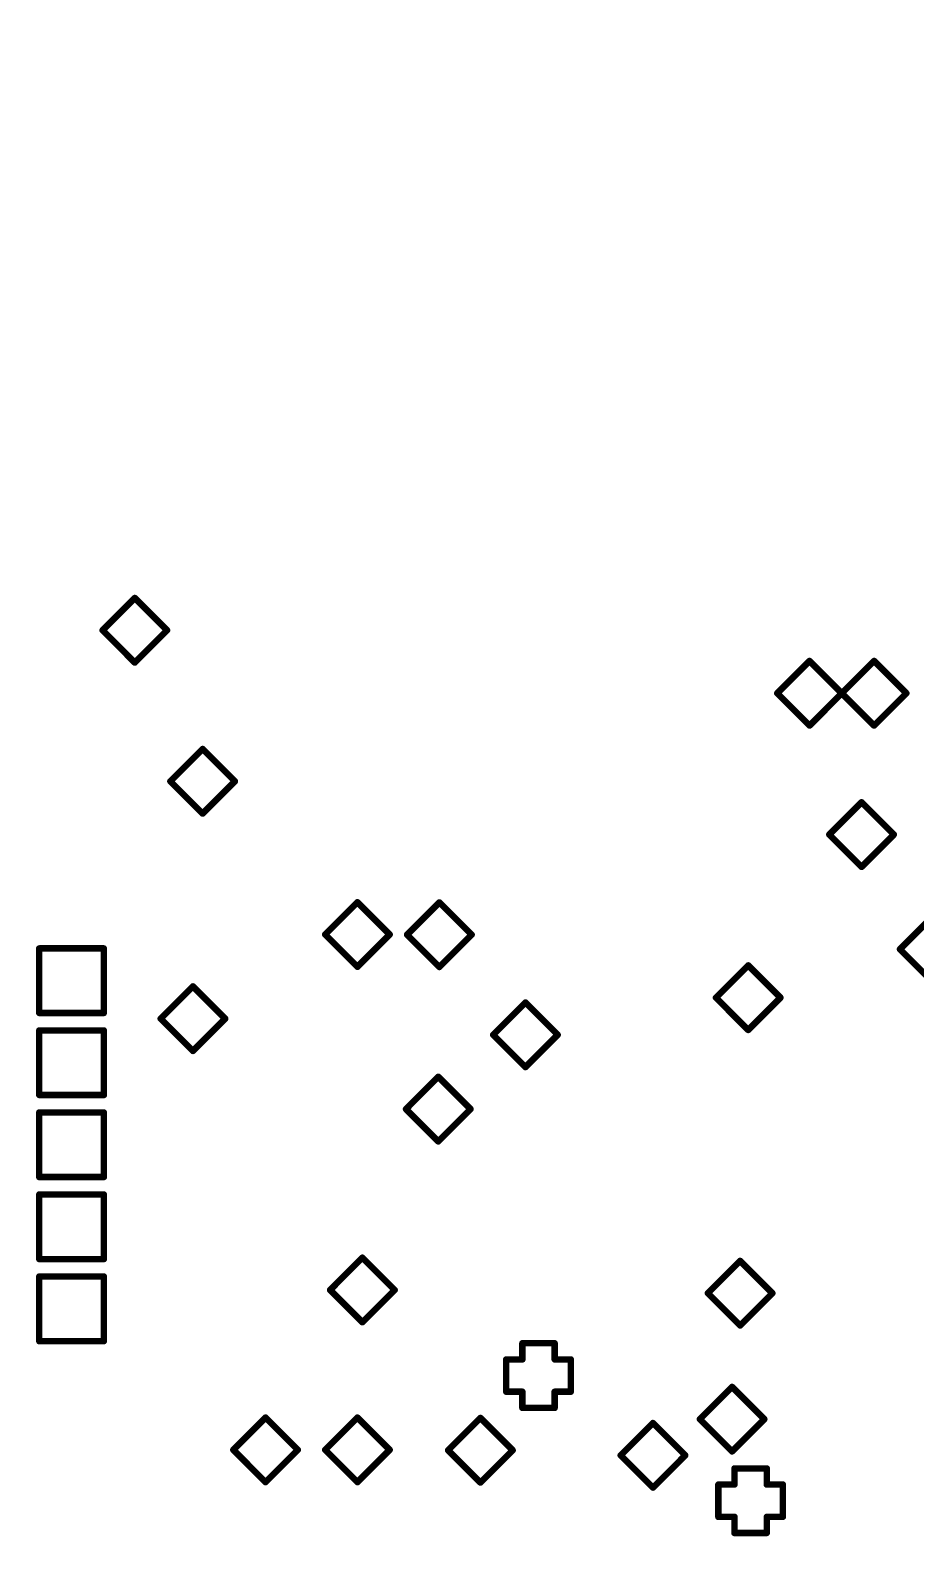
# Model space of a CAD drawing. Header units: millimetres. Extents: x -55 to 2039, y 0 to 512.
# Drawn here: x 116.03 to 143.41, y 198.51 to 245.82 of the extents above; entities that cross this region are included whole.
import ezdxf
from ezdxf import colors
from ezdxf.entities.mleader import LeaderData, LeaderLine
from ezdxf.enums import TextEntityAlignment as Align
from ezdxf.math import Vec2, Vec3

# ---------------------------------------------------------------- set-up
doc = ezdxf.new("R2010")
doc.units = ezdxf.units.MM
doc.linetypes.add('Сплошная', pattern=[0])
doc.layers.add('Drill Drawing', color=1, linetype='Continuous')
doc.layers.add('Виды', color=30, linetype='Continuous')
doc.layers.add('текст', color=2, linetype='Continuous', lineweight=30)
doc.styles.add('GOST TYPE B', font='', dxfattribs={"height": 3.5})
doc.styles.get('GOST TYPE B').set_extended_font_data('GOST type B')

# ---------------------------------------------------------------- blocks, each defined once
blk = doc.blocks.new('Шероховатость')
at = {"lineweight": 50, "transparency": 16777216}
for p, q in [((-32.506, -11.445), (-28.785, -5)), ((-28.785, -5), (-5, -5)), ((-10.278, -11.581), (-7.16, -6.181)), ((-34.366, -8.223), (-32.506, -11.445)), ((-11.836, -8.881), (-10.278, -11.581))]:
    blk.add_line(p, q, dxfattribs=at)
at = {"layer": 'текст', "linetype": 'Continuous', "lineweight": 25, "transparency": 16777216, "insert": (-29.093, -6.142), "char_height": 5, "attachment_point": 1, "style": 'GOST TYPE B'}
blk.add_mtext_dynamic_manual_height_columns('Ra6,3{\\fGOST Type AU|b1|i0|c204|p2;(   )}', width=25.94731, gutter_width=17.5, heights=[0], dxfattribs=at)
blk = doc.blocks.new('_DotSmall')
at = {"color": 0, "linetype": 'ByBlock', "lineweight": 60, "const_width": 0.5}
blk.add_lwpolyline([(-0.0625, 0, 1), (0.0625, 0, 1)], format="xyb", close=True, dxfattribs=at)
blk = doc.blocks.new('Вид с →')
at = {"linetype": 'Continuous', "lineweight": 25, "transparency": 16777216}
for q in [(28.03, 4.046), (30.858, 4.046)]:
    blk.add_line((29.444, 2.632), q, dxfattribs=at)
blk.add_circle((32.944, 2.632), 3.5, dxfattribs=at)
blk.add_circle((32.944, 2.632), 3.5, dxfattribs=at)
at = {"linetype": 'Continuous', "lineweight": 50, "transparency": 16777216, "style": 'GOST TYPE B'}
blk.add_attdef('ВИД(_:_)', text='', height=7, dxfattribs=at).set_placement((27.226, 3.5), align=Align.MIDDLE_RIGHT)

msp = doc.modelspace()

# ---------------------------------------------------------------- linework, layer by layer
at = {"layer": 'Drill Drawing'}
for points in [[(118.2556, 227.2465, 0.2, 0.2, 0), (119.2556, 228.2465, 0.2, 0.2, 0)], [(119.2556, 228.2465, 0.2, 0.2, 0), (120.2556, 227.2465, 0.2, 0.2, 0)], [(118.2556, 227.2465, 0.2, 0.2, 0), (119.2556, 226.2465, 0.2, 0.2, 0)], [(119.2556, 226.2465, 0.2, 0.2, 0), (120.2556, 227.2465, 0.2, 0.2, 0)], [(139.1556, 225.2965, 0.2, 0.2, 0), (140.1556, 226.2965, 0.2, 0.2, 0)], [(140.1556, 226.2965, 0.2, 0.2, 0), (141.1556, 225.2965, 0.2, 0.2, 0)], [(141.1556, 225.2965, 0.2, 0.2, 0), (142.1556, 226.2965, 0.2, 0.2, 0)], [(142.1556, 226.2965, 0.2, 0.2, 0), (143.1556, 225.2965, 0.2, 0.2, 0)], [(139.1556, 225.2965, 0.2, 0.2, 0), (140.1556, 224.2965, 0.2, 0.2, 0)], [(140.1556, 224.2965, 0.2, 0.2, 0), (141.1556, 225.2965, 0.2, 0.2, 0)], [(141.1556, 225.2965, 0.2, 0.2, 0), (142.1556, 224.2965, 0.2, 0.2, 0)], [(142.1556, 224.2965, 0.2, 0.2, 0), (143.1556, 225.2965, 0.2, 0.2, 0)], [(120.3556, 222.5715, 0.2, 0.2, 0), (121.3556, 223.5715, 0.2, 0.2, 0)], [(121.3556, 223.5715, 0.2, 0.2, 0), (122.3556, 222.5715, 0.2, 0.2, 0)], [(120.3556, 222.5715, 0.2, 0.2, 0), (121.3556, 221.5715, 0.2, 0.2, 0)], [(121.3556, 221.5715, 0.2, 0.2, 0), (122.3556, 222.5715, 0.2, 0.2, 0)], [(140.7676, 220.9215, 0.2, 0.2, 0), (141.7676, 221.9215, 0.2, 0.2, 0)], [(141.7676, 221.9215, 0.2, 0.2, 0), (142.7676, 220.9215, 0.2, 0.2, 0)], [(140.7676, 220.9215, 0.2, 0.2, 0), (141.7676, 219.9215, 0.2, 0.2, 0)], [(141.7676, 219.9215, 0.2, 0.2, 0), (142.7676, 220.9215, 0.2, 0.2, 0)], [(125.1506, 217.8271, 0.2, 0.2, 0), (126.1506, 218.8271, 0.2, 0.2, 0)], [(126.1506, 218.8271, 0.2, 0.2, 0), (127.1506, 217.8271, 0.2, 0.2, 0)], [(127.6906, 217.8215, 0.2, 0.2, 0), (128.6906, 218.8215, 0.2, 0.2, 0)], [(128.6906, 218.8215, 0.2, 0.2, 0), (129.6906, 217.8215, 0.2, 0.2, 0)], [(142.9556, 217.3715, 0.2, 0.2, 0), (143.9556, 218.3715, 0.2, 0.2, 0)], [(125.1506, 217.8271, 0.2, 0.2, 0), (126.1506, 216.8271, 0.2, 0.2, 0)], [(126.1506, 216.8271, 0.2, 0.2, 0), (127.1506, 217.8271, 0.2, 0.2, 0)], [(127.6906, 217.8215, 0.2, 0.2, 0), (128.6906, 216.8215, 0.2, 0.2, 0)], [(128.6906, 216.8215, 0.2, 0.2, 0), (129.6906, 217.8215, 0.2, 0.2, 0)], [(116.2956, 217.3974, 0.2, 0.2, 0), (118.2956, 217.3974, 0.2, 0.2, 0)], [(116.2956, 215.3974, 0.2, 0.2, 0), (116.2956, 217.3974, 0.2, 0.2, 0)], [(118.2956, 215.3974, 0.2, 0.2, 0), (118.2956, 217.3974, 0.2, 0.2, 0)], [(142.9556, 217.3715, 0.2, 0.2, 0), (143.9556, 216.3715, 0.2, 0.2, 0)], [(137.2556, 215.8715, 0.2, 0.2, 0), (138.2556, 216.8715, 0.2, 0.2, 0)], [(138.2556, 216.8715, 0.2, 0.2, 0), (139.2556, 215.8715, 0.2, 0.2, 0)], [(120.0556, 215.2215, 0.2, 0.2, 0), (121.0556, 216.2215, 0.2, 0.2, 0)], [(121.0556, 216.2215, 0.2, 0.2, 0), (122.0556, 215.2215, 0.2, 0.2, 0)], [(130.3556, 214.7215, 0.2, 0.2, 0), (131.3556, 215.7215, 0.2, 0.2, 0)], [(131.3556, 215.7215, 0.2, 0.2, 0), (132.3556, 214.7215, 0.2, 0.2, 0)], [(137.2556, 215.8715, 0.2, 0.2, 0), (138.2556, 214.8715, 0.2, 0.2, 0)], [(138.2556, 214.8715, 0.2, 0.2, 0), (139.2556, 215.8715, 0.2, 0.2, 0)], [(116.2956, 215.3974, 0.2, 0.2, 0), (118.2956, 215.3974, 0.2, 0.2, 0)], [(120.0556, 215.2215, 0.2, 0.2, 0), (121.0556, 214.2215, 0.2, 0.2, 0)], [(121.0556, 214.2215, 0.2, 0.2, 0), (122.0556, 215.2215, 0.2, 0.2, 0)], [(116.2956, 214.8574, 0.2, 0.2, 0), (118.2956, 214.8574, 0.2, 0.2, 0)], [(116.2956, 212.8574, 0.2, 0.2, 0), (116.2956, 214.8574, 0.2, 0.2, 0)], [(118.2956, 212.8574, 0.2, 0.2, 0), (118.2956, 214.8574, 0.2, 0.2, 0)], [(130.3556, 214.7215, 0.2, 0.2, 0), (131.3556, 213.7215, 0.2, 0.2, 0)], [(131.3556, 213.7215, 0.2, 0.2, 0), (132.3556, 214.7215, 0.2, 0.2, 0)], [(127.6556, 212.4215, 0.2, 0.2, 0), (128.6556, 213.4215, 0.2, 0.2, 0)], [(128.6556, 213.4215, 0.2, 0.2, 0), (129.6556, 212.4215, 0.2, 0.2, 0)], [(116.2956, 212.8574, 0.2, 0.2, 0), (118.2956, 212.8574, 0.2, 0.2, 0)], [(116.2956, 212.3174, 0.2, 0.2, 0), (118.2956, 212.3174, 0.2, 0.2, 0)], [(116.2956, 210.3174, 0.2, 0.2, 0), (116.2956, 212.3174, 0.2, 0.2, 0)], [(118.2956, 210.3174, 0.2, 0.2, 0), (118.2956, 212.3174, 0.2, 0.2, 0)], [(127.6556, 212.4215, 0.2, 0.2, 0), (128.6556, 211.4215, 0.2, 0.2, 0)], [(128.6556, 211.4215, 0.2, 0.2, 0), (129.6556, 212.4215, 0.2, 0.2, 0)], [(116.2956, 210.3174, 0.2, 0.2, 0), (118.2956, 210.3174, 0.2, 0.2, 0)], [(116.2956, 209.7774, 0.2, 0.2, 0), (118.2956, 209.7774, 0.2, 0.2, 0)], [(116.2956, 207.7774, 0.2, 0.2, 0), (116.2956, 209.7774, 0.2, 0.2, 0)], [(118.2956, 207.7774, 0.2, 0.2, 0), (118.2956, 209.7774, 0.2, 0.2, 0)], [(116.2956, 207.7774, 0.2, 0.2, 0), (118.2956, 207.7774, 0.2, 0.2, 0)], [(125.3056, 206.8215, 0.2, 0.2, 0), (126.3056, 207.8215, 0.2, 0.2, 0)], [(126.3056, 207.8215, 0.2, 0.2, 0), (127.3056, 206.8215, 0.2, 0.2, 0)], [(137.0056, 206.7215, 0.2, 0.2, 0), (138.0056, 207.7215, 0.2, 0.2, 0)], [(138.0056, 207.7215, 0.2, 0.2, 0), (139.0056, 206.7215, 0.2, 0.2, 0)], [(116.2956, 207.2374, 0.2, 0.2, 0), (118.2956, 207.2374, 0.2, 0.2, 0)], [(116.2956, 205.2374, 0.2, 0.2, 0), (116.2956, 207.2374, 0.2, 0.2, 0)], [(118.2956, 205.2374, 0.2, 0.2, 0), (118.2956, 207.2374, 0.2, 0.2, 0)], [(125.3056, 206.8215, 0.2, 0.2, 0), (126.3056, 205.8215, 0.2, 0.2, 0)], [(126.3056, 205.8215, 0.2, 0.2, 0), (127.3056, 206.8215, 0.2, 0.2, 0)], [(137.0056, 206.7215, 0.2, 0.2, 0), (138.0056, 205.7215, 0.2, 0.2, 0)], [(138.0056, 205.7215, 0.2, 0.2, 0), (139.0056, 206.7215, 0.2, 0.2, 0)], [(116.2956, 205.2374, 0.2, 0.2, 0), (118.2956, 205.2374, 0.2, 0.2, 0)], [(131.2606, 204.6715, 0.2, 0.2, 0), (131.2606, 205.1715, 0.2, 0.2, 0)], [(131.2606, 205.1715, 0.2, 0.2, 0), (132.2606, 205.1715, 0.2, 0.2, 0)], [(132.2606, 204.6715, 0.2, 0.2, 0), (132.2606, 205.1715, 0.2, 0.2, 0)], [(130.7606, 203.6715, 0.2, 0.2, 0), (130.7606, 204.6715, 0.2, 0.2, 0)], [(130.7606, 204.6715, 0.2, 0.2, 0), (131.2606, 204.6715, 0.2, 0.2, 0)], [(132.2606, 204.6715, 0.2, 0.2, 0), (132.7606, 204.6715, 0.2, 0.2, 0)], [(132.7606, 203.6715, 0.2, 0.2, 0), (132.7606, 204.6715, 0.2, 0.2, 0)], [(136.7556, 202.8215, 0.2, 0.2, 0), (137.7556, 203.8215, 0.2, 0.2, 0)], [(137.7556, 203.8215, 0.2, 0.2, 0), (138.7556, 202.8215, 0.2, 0.2, 0)], [(130.7606, 203.6715, 0.2, 0.2, 0), (131.2606, 203.6715, 0.2, 0.2, 0)], [(131.2606, 203.1715, 0.2, 0.2, 0), (131.2606, 203.6715, 0.2, 0.2, 0)], [(132.2606, 203.6715, 0.2, 0.2, 0), (132.7606, 203.6715, 0.2, 0.2, 0)], [(132.2606, 203.1715, 0.2, 0.2, 0), (132.2606, 203.6715, 0.2, 0.2, 0)], [(122.3056, 201.8715, 0.2, 0.2, 0), (123.3056, 202.8715, 0.2, 0.2, 0)], [(123.3056, 202.8715, 0.2, 0.2, 0), (124.3056, 201.8715, 0.2, 0.2, 0)], [(125.1506, 201.8715, 0.2, 0.2, 0), (126.1506, 202.8715, 0.2, 0.2, 0)], [(126.1506, 202.8715, 0.2, 0.2, 0), (127.1506, 201.8715, 0.2, 0.2, 0)], [(128.9606, 201.859, 0.2, 0.2, 0), (129.9606, 202.859, 0.2, 0.2, 0)], [(129.9606, 202.859, 0.2, 0.2, 0), (130.9606, 201.859, 0.2, 0.2, 0)], [(131.2606, 203.1715, 0.2, 0.2, 0), (132.2606, 203.1715, 0.2, 0.2, 0)], [(134.3056, 201.702, 0.2, 0.2, 0), (135.3056, 202.702, 0.2, 0.2, 0)], [(135.3056, 202.702, 0.2, 0.2, 0), (136.3056, 201.702, 0.2, 0.2, 0)], [(136.7556, 202.8215, 0.2, 0.2, 0), (137.7556, 201.8215, 0.2, 0.2, 0)], [(137.7556, 201.8215, 0.2, 0.2, 0), (138.7556, 202.8215, 0.2, 0.2, 0)], [(122.3056, 201.8715, 0.2, 0.2, 0), (123.3056, 200.8715, 0.2, 0.2, 0)], [(123.3056, 200.8715, 0.2, 0.2, 0), (124.3056, 201.8715, 0.2, 0.2, 0)], [(125.1506, 201.8715, 0.2, 0.2, 0), (126.1506, 200.8715, 0.2, 0.2, 0)], [(126.1506, 200.8715, 0.2, 0.2, 0), (127.1506, 201.8715, 0.2, 0.2, 0)], [(128.9606, 201.859, 0.2, 0.2, 0), (129.9606, 200.859, 0.2, 0.2, 0)], [(129.9606, 200.859, 0.2, 0.2, 0), (130.9606, 201.859, 0.2, 0.2, 0)], [(134.3056, 201.702, 0.2, 0.2, 0), (135.3056, 200.702, 0.2, 0.2, 0)], [(135.3056, 200.702, 0.2, 0.2, 0), (136.3056, 201.702, 0.2, 0.2, 0)], [(137.8306, 200.7965, 0.2, 0.2, 0), (137.8306, 201.2965, 0.2, 0.2, 0)], [(137.8306, 201.2965, 0.2, 0.2, 0), (138.8306, 201.2965, 0.2, 0.2, 0)], [(138.8306, 200.7965, 0.2, 0.2, 0), (138.8306, 201.2965, 0.2, 0.2, 0)], [(137.3306, 199.7965, 0.2, 0.2, 0), (137.3306, 200.7965, 0.2, 0.2, 0)], [(137.3306, 200.7965, 0.2, 0.2, 0), (137.8306, 200.7965, 0.2, 0.2, 0)], [(138.8306, 200.7965, 0.2, 0.2, 0), (139.3306, 200.7965, 0.2, 0.2, 0)], [(139.3306, 199.7965, 0.2, 0.2, 0), (139.3306, 200.7965, 0.2, 0.2, 0)], [(137.3306, 199.7965, 0.2, 0.2, 0), (137.8306, 199.7965, 0.2, 0.2, 0)], [(137.8306, 199.2965, 0.2, 0.2, 0), (137.8306, 199.7965, 0.2, 0.2, 0)], [(138.8306, 199.7965, 0.2, 0.2, 0), (139.3306, 199.7965, 0.2, 0.2, 0)], [(138.8306, 199.2965, 0.2, 0.2, 0), (138.8306, 199.7965, 0.2, 0.2, 0)], [(137.8306, 199.2965, 0.2, 0.2, 0), (138.8306, 199.2965, 0.2, 0.2, 0)]]:
    msp.add_lwpolyline(points, format="xyseb", dxfattribs=at)
for points in [[(119.2056, 228.2465, 0.1, 0.1, 1), (119.3056, 228.2465, 0.1, 0.1, 1)], [(119.2056, 228.2465, 0.1, 0.1, 1), (119.3056, 228.2465, 0.1, 0.1, 1)], [(118.2056, 227.2465, 0.1, 0.1, 1), (118.3056, 227.2465, 0.1, 0.1, 1)], [(118.2056, 227.2465, 0.1, 0.1, 1), (118.3056, 227.2465, 0.1, 0.1, 1)], [(120.2056, 227.2465, 0.1, 0.1, 1), (120.3056, 227.2465, 0.1, 0.1, 1)], [(120.2056, 227.2465, 0.1, 0.1, 1), (120.3056, 227.2465, 0.1, 0.1, 1)], [(119.2056, 226.2465, 0.1, 0.1, 1), (119.3056, 226.2465, 0.1, 0.1, 1)], [(119.2056, 226.2465, 0.1, 0.1, 1), (119.3056, 226.2465, 0.1, 0.1, 1)], [(140.1056, 226.2965, 0.1, 0.1, 1), (140.2056, 226.2965, 0.1, 0.1, 1)], [(140.1056, 226.2965, 0.1, 0.1, 1), (140.2056, 226.2965, 0.1, 0.1, 1)], [(142.1056, 226.2965, 0.1, 0.1, 1), (142.2056, 226.2965, 0.1, 0.1, 1)], [(142.1056, 226.2965, 0.1, 0.1, 1), (142.2056, 226.2965, 0.1, 0.1, 1)], [(139.1056, 225.2965, 0.1, 0.1, 1), (139.2056, 225.2965, 0.1, 0.1, 1)], [(139.1056, 225.2965, 0.1, 0.1, 1), (139.2056, 225.2965, 0.1, 0.1, 1)], [(141.1056, 225.2965, 0.1, 0.1, 1), (141.2056, 225.2965, 0.1, 0.1, 1)], [(141.1056, 225.2965, 0.1, 0.1, 1), (141.2056, 225.2965, 0.1, 0.1, 1)], [(141.1056, 225.2965, 0.1, 0.1, 1), (141.2056, 225.2965, 0.1, 0.1, 1)], [(141.1056, 225.2965, 0.1, 0.1, 1), (141.2056, 225.2965, 0.1, 0.1, 1)], [(143.1056, 225.2965, 0.1, 0.1, 1), (143.2056, 225.2965, 0.1, 0.1, 1)], [(143.1056, 225.2965, 0.1, 0.1, 1), (143.2056, 225.2965, 0.1, 0.1, 1)], [(140.1056, 224.2965, 0.1, 0.1, 1), (140.2056, 224.2965, 0.1, 0.1, 1)], [(140.1056, 224.2965, 0.1, 0.1, 1), (140.2056, 224.2965, 0.1, 0.1, 1)], [(142.1056, 224.2965, 0.1, 0.1, 1), (142.2056, 224.2965, 0.1, 0.1, 1)], [(142.1056, 224.2965, 0.1, 0.1, 1), (142.2056, 224.2965, 0.1, 0.1, 1)], [(121.3056, 223.5715, 0.1, 0.1, 1), (121.4056, 223.5715, 0.1, 0.1, 1)], [(121.3056, 223.5715, 0.1, 0.1, 1), (121.4056, 223.5715, 0.1, 0.1, 1)], [(120.3056, 222.5715, 0.1, 0.1, 1), (120.4056, 222.5715, 0.1, 0.1, 1)], [(120.3056, 222.5715, 0.1, 0.1, 1), (120.4056, 222.5715, 0.1, 0.1, 1)], [(122.3056, 222.5715, 0.1, 0.1, 1), (122.4056, 222.5715, 0.1, 0.1, 1)], [(122.3056, 222.5715, 0.1, 0.1, 1), (122.4056, 222.5715, 0.1, 0.1, 1)], [(141.7176, 221.9215, 0.1, 0.1, 1), (141.8176, 221.9215, 0.1, 0.1, 1)], [(141.7176, 221.9215, 0.1, 0.1, 1), (141.8176, 221.9215, 0.1, 0.1, 1)], [(121.3056, 221.5715, 0.1, 0.1, 1), (121.4056, 221.5715, 0.1, 0.1, 1)], [(121.3056, 221.5715, 0.1, 0.1, 1), (121.4056, 221.5715, 0.1, 0.1, 1)], [(140.7176, 220.9215, 0.1, 0.1, 1), (140.8176, 220.9215, 0.1, 0.1, 1)], [(140.7176, 220.9215, 0.1, 0.1, 1), (140.8176, 220.9215, 0.1, 0.1, 1)], [(142.7176, 220.9215, 0.1, 0.1, 1), (142.8176, 220.9215, 0.1, 0.1, 1)], [(142.7176, 220.9215, 0.1, 0.1, 1), (142.8176, 220.9215, 0.1, 0.1, 1)], [(141.7176, 219.9215, 0.1, 0.1, 1), (141.8176, 219.9215, 0.1, 0.1, 1)], [(141.7176, 219.9215, 0.1, 0.1, 1), (141.8176, 219.9215, 0.1, 0.1, 1)], [(126.1006, 218.8271, 0.1, 0.1, 1), (126.2006, 218.8271, 0.1, 0.1, 1)], [(126.1006, 218.8271, 0.1, 0.1, 1), (126.2006, 218.8271, 0.1, 0.1, 1)], [(128.6406, 218.8215, 0.1, 0.1, 1), (128.7406, 218.8215, 0.1, 0.1, 1)], [(128.6406, 218.8215, 0.1, 0.1, 1), (128.7406, 218.8215, 0.1, 0.1, 1)], [(125.1006, 217.8271, 0.1, 0.1, 1), (125.2006, 217.8271, 0.1, 0.1, 1)], [(125.1006, 217.8271, 0.1, 0.1, 1), (125.2006, 217.8271, 0.1, 0.1, 1)], [(127.1006, 217.8271, 0.1, 0.1, 1), (127.2006, 217.8271, 0.1, 0.1, 1)], [(127.1006, 217.8271, 0.1, 0.1, 1), (127.2006, 217.8271, 0.1, 0.1, 1)], [(127.6406, 217.8215, 0.1, 0.1, 1), (127.7406, 217.8215, 0.1, 0.1, 1)], [(127.6406, 217.8215, 0.1, 0.1, 1), (127.7406, 217.8215, 0.1, 0.1, 1)], [(129.6406, 217.8215, 0.1, 0.1, 1), (129.7406, 217.8215, 0.1, 0.1, 1)], [(129.6406, 217.8215, 0.1, 0.1, 1), (129.7406, 217.8215, 0.1, 0.1, 1)], [(116.2456, 217.3974, 0.1, 0.1, 1), (116.3456, 217.3974, 0.1, 0.1, 1)], [(116.2456, 217.3974, 0.1, 0.1, 1), (116.3456, 217.3974, 0.1, 0.1, 1)], [(118.2456, 217.3974, 0.1, 0.1, 1), (118.3456, 217.3974, 0.1, 0.1, 1)], [(118.2456, 217.3974, 0.1, 0.1, 1), (118.3456, 217.3974, 0.1, 0.1, 1)], [(142.9056, 217.3715, 0.1, 0.1, 1), (143.0056, 217.3715, 0.1, 0.1, 1)], [(142.9056, 217.3715, 0.1, 0.1, 1), (143.0056, 217.3715, 0.1, 0.1, 1)], [(126.1006, 216.8271, 0.1, 0.1, 1), (126.2006, 216.8271, 0.1, 0.1, 1)], [(126.1006, 216.8271, 0.1, 0.1, 1), (126.2006, 216.8271, 0.1, 0.1, 1)], [(128.6406, 216.8215, 0.1, 0.1, 1), (128.7406, 216.8215, 0.1, 0.1, 1)], [(128.6406, 216.8215, 0.1, 0.1, 1), (128.7406, 216.8215, 0.1, 0.1, 1)], [(138.2056, 216.8715, 0.1, 0.1, 1), (138.3056, 216.8715, 0.1, 0.1, 1)], [(138.2056, 216.8715, 0.1, 0.1, 1), (138.3056, 216.8715, 0.1, 0.1, 1)], [(121.0056, 216.2215, 0.1, 0.1, 1), (121.1056, 216.2215, 0.1, 0.1, 1)], [(121.0056, 216.2215, 0.1, 0.1, 1), (121.1056, 216.2215, 0.1, 0.1, 1)], [(131.3056, 215.7215, 0.1, 0.1, 1), (131.4056, 215.7215, 0.1, 0.1, 1)], [(131.3056, 215.7215, 0.1, 0.1, 1), (131.4056, 215.7215, 0.1, 0.1, 1)], [(137.2056, 215.8715, 0.1, 0.1, 1), (137.3056, 215.8715, 0.1, 0.1, 1)], [(137.2056, 215.8715, 0.1, 0.1, 1), (137.3056, 215.8715, 0.1, 0.1, 1)], [(139.2056, 215.8715, 0.1, 0.1, 1), (139.3056, 215.8715, 0.1, 0.1, 1)], [(139.2056, 215.8715, 0.1, 0.1, 1), (139.3056, 215.8715, 0.1, 0.1, 1)], [(116.2456, 215.3974, 0.1, 0.1, 1), (116.3456, 215.3974, 0.1, 0.1, 1)], [(116.2456, 215.3974, 0.1, 0.1, 1), (116.3456, 215.3974, 0.1, 0.1, 1)], [(118.2456, 215.3974, 0.1, 0.1, 1), (118.3456, 215.3974, 0.1, 0.1, 1)], [(118.2456, 215.3974, 0.1, 0.1, 1), (118.3456, 215.3974, 0.1, 0.1, 1)], [(120.0056, 215.2215, 0.1, 0.1, 1), (120.1056, 215.2215, 0.1, 0.1, 1)], [(120.0056, 215.2215, 0.1, 0.1, 1), (120.1056, 215.2215, 0.1, 0.1, 1)], [(122.0056, 215.2215, 0.1, 0.1, 1), (122.1056, 215.2215, 0.1, 0.1, 1)], [(122.0056, 215.2215, 0.1, 0.1, 1), (122.1056, 215.2215, 0.1, 0.1, 1)], [(116.2456, 214.8574, 0.1, 0.1, 1), (116.3456, 214.8574, 0.1, 0.1, 1)], [(116.2456, 214.8574, 0.1, 0.1, 1), (116.3456, 214.8574, 0.1, 0.1, 1)], [(118.2456, 214.8574, 0.1, 0.1, 1), (118.3456, 214.8574, 0.1, 0.1, 1)], [(118.2456, 214.8574, 0.1, 0.1, 1), (118.3456, 214.8574, 0.1, 0.1, 1)], [(130.3056, 214.7215, 0.1, 0.1, 1), (130.4056, 214.7215, 0.1, 0.1, 1)], [(130.3056, 214.7215, 0.1, 0.1, 1), (130.4056, 214.7215, 0.1, 0.1, 1)], [(132.3056, 214.7215, 0.1, 0.1, 1), (132.4056, 214.7215, 0.1, 0.1, 1)], [(132.3056, 214.7215, 0.1, 0.1, 1), (132.4056, 214.7215, 0.1, 0.1, 1)], [(138.2056, 214.8715, 0.1, 0.1, 1), (138.3056, 214.8715, 0.1, 0.1, 1)], [(138.2056, 214.8715, 0.1, 0.1, 1), (138.3056, 214.8715, 0.1, 0.1, 1)], [(121.0056, 214.2215, 0.1, 0.1, 1), (121.1056, 214.2215, 0.1, 0.1, 1)], [(121.0056, 214.2215, 0.1, 0.1, 1), (121.1056, 214.2215, 0.1, 0.1, 1)], [(128.6056, 213.4215, 0.1, 0.1, 1), (128.7056, 213.4215, 0.1, 0.1, 1)], [(128.6056, 213.4215, 0.1, 0.1, 1), (128.7056, 213.4215, 0.1, 0.1, 1)], [(131.3056, 213.7215, 0.1, 0.1, 1), (131.4056, 213.7215, 0.1, 0.1, 1)], [(131.3056, 213.7215, 0.1, 0.1, 1), (131.4056, 213.7215, 0.1, 0.1, 1)], [(116.2456, 212.8574, 0.1, 0.1, 1), (116.3456, 212.8574, 0.1, 0.1, 1)], [(116.2456, 212.8574, 0.1, 0.1, 1), (116.3456, 212.8574, 0.1, 0.1, 1)], [(118.2456, 212.8574, 0.1, 0.1, 1), (118.3456, 212.8574, 0.1, 0.1, 1)], [(118.2456, 212.8574, 0.1, 0.1, 1), (118.3456, 212.8574, 0.1, 0.1, 1)], [(116.2456, 212.3174, 0.1, 0.1, 1), (116.3456, 212.3174, 0.1, 0.1, 1)], [(116.2456, 212.3174, 0.1, 0.1, 1), (116.3456, 212.3174, 0.1, 0.1, 1)], [(118.2456, 212.3174, 0.1, 0.1, 1), (118.3456, 212.3174, 0.1, 0.1, 1)], [(118.2456, 212.3174, 0.1, 0.1, 1), (118.3456, 212.3174, 0.1, 0.1, 1)], [(127.6056, 212.4215, 0.1, 0.1, 1), (127.7056, 212.4215, 0.1, 0.1, 1)], [(127.6056, 212.4215, 0.1, 0.1, 1), (127.7056, 212.4215, 0.1, 0.1, 1)], [(129.6056, 212.4215, 0.1, 0.1, 1), (129.7056, 212.4215, 0.1, 0.1, 1)], [(129.6056, 212.4215, 0.1, 0.1, 1), (129.7056, 212.4215, 0.1, 0.1, 1)], [(128.6056, 211.4215, 0.1, 0.1, 1), (128.7056, 211.4215, 0.1, 0.1, 1)], [(128.6056, 211.4215, 0.1, 0.1, 1), (128.7056, 211.4215, 0.1, 0.1, 1)], [(116.2456, 210.3174, 0.1, 0.1, 1), (116.3456, 210.3174, 0.1, 0.1, 1)], [(116.2456, 210.3174, 0.1, 0.1, 1), (116.3456, 210.3174, 0.1, 0.1, 1)], [(118.2456, 210.3174, 0.1, 0.1, 1), (118.3456, 210.3174, 0.1, 0.1, 1)], [(118.2456, 210.3174, 0.1, 0.1, 1), (118.3456, 210.3174, 0.1, 0.1, 1)], [(116.2456, 209.7774, 0.1, 0.1, 1), (116.3456, 209.7774, 0.1, 0.1, 1)], [(116.2456, 209.7774, 0.1, 0.1, 1), (116.3456, 209.7774, 0.1, 0.1, 1)], [(118.2456, 209.7774, 0.1, 0.1, 1), (118.3456, 209.7774, 0.1, 0.1, 1)], [(118.2456, 209.7774, 0.1, 0.1, 1), (118.3456, 209.7774, 0.1, 0.1, 1)], [(116.2456, 207.7774, 0.1, 0.1, 1), (116.3456, 207.7774, 0.1, 0.1, 1)], [(116.2456, 207.7774, 0.1, 0.1, 1), (116.3456, 207.7774, 0.1, 0.1, 1)], [(118.2456, 207.7774, 0.1, 0.1, 1), (118.3456, 207.7774, 0.1, 0.1, 1)], [(118.2456, 207.7774, 0.1, 0.1, 1), (118.3456, 207.7774, 0.1, 0.1, 1)], [(126.2556, 207.8215, 0.1, 0.1, 1), (126.3556, 207.8215, 0.1, 0.1, 1)], [(126.2556, 207.8215, 0.1, 0.1, 1), (126.3556, 207.8215, 0.1, 0.1, 1)], [(137.9556, 207.7215, 0.1, 0.1, 1), (138.0556, 207.7215, 0.1, 0.1, 1)], [(137.9556, 207.7215, 0.1, 0.1, 1), (138.0556, 207.7215, 0.1, 0.1, 1)], [(116.2456, 207.2374, 0.1, 0.1, 1), (116.3456, 207.2374, 0.1, 0.1, 1)], [(116.2456, 207.2374, 0.1, 0.1, 1), (116.3456, 207.2374, 0.1, 0.1, 1)], [(118.2456, 207.2374, 0.1, 0.1, 1), (118.3456, 207.2374, 0.1, 0.1, 1)], [(118.2456, 207.2374, 0.1, 0.1, 1), (118.3456, 207.2374, 0.1, 0.1, 1)], [(125.2556, 206.8215, 0.1, 0.1, 1), (125.3556, 206.8215, 0.1, 0.1, 1)], [(125.2556, 206.8215, 0.1, 0.1, 1), (125.3556, 206.8215, 0.1, 0.1, 1)], [(127.2556, 206.8215, 0.1, 0.1, 1), (127.3556, 206.8215, 0.1, 0.1, 1)], [(127.2556, 206.8215, 0.1, 0.1, 1), (127.3556, 206.8215, 0.1, 0.1, 1)], [(136.9556, 206.7215, 0.1, 0.1, 1), (137.0556, 206.7215, 0.1, 0.1, 1)], [(136.9556, 206.7215, 0.1, 0.1, 1), (137.0556, 206.7215, 0.1, 0.1, 1)], [(138.9556, 206.7215, 0.1, 0.1, 1), (139.0556, 206.7215, 0.1, 0.1, 1)], [(138.9556, 206.7215, 0.1, 0.1, 1), (139.0556, 206.7215, 0.1, 0.1, 1)], [(126.2556, 205.8215, 0.1, 0.1, 1), (126.3556, 205.8215, 0.1, 0.1, 1)], [(126.2556, 205.8215, 0.1, 0.1, 1), (126.3556, 205.8215, 0.1, 0.1, 1)], [(137.9556, 205.7215, 0.1, 0.1, 1), (138.0556, 205.7215, 0.1, 0.1, 1)], [(137.9556, 205.7215, 0.1, 0.1, 1), (138.0556, 205.7215, 0.1, 0.1, 1)], [(116.2456, 205.2374, 0.1, 0.1, 1), (116.3456, 205.2374, 0.1, 0.1, 1)], [(116.2456, 205.2374, 0.1, 0.1, 1), (116.3456, 205.2374, 0.1, 0.1, 1)], [(118.2456, 205.2374, 0.1, 0.1, 1), (118.3456, 205.2374, 0.1, 0.1, 1)], [(118.2456, 205.2374, 0.1, 0.1, 1), (118.3456, 205.2374, 0.1, 0.1, 1)], [(131.2106, 205.1715, 0.1, 0.1, 1), (131.3106, 205.1715, 0.1, 0.1, 1)], [(131.2106, 205.1715, 0.1, 0.1, 1), (131.3106, 205.1715, 0.1, 0.1, 1)], [(132.2106, 205.1715, 0.1, 0.1, 1), (132.3106, 205.1715, 0.1, 0.1, 1)], [(132.2106, 205.1715, 0.1, 0.1, 1), (132.3106, 205.1715, 0.1, 0.1, 1)], [(130.7106, 204.6715, 0.1, 0.1, 1), (130.8106, 204.6715, 0.1, 0.1, 1)], [(130.7106, 204.6715, 0.1, 0.1, 1), (130.8106, 204.6715, 0.1, 0.1, 1)], [(131.2106, 204.6715, 0.1, 0.1, 1), (131.3106, 204.6715, 0.1, 0.1, 1)], [(131.2106, 204.6715, 0.1, 0.1, 1), (131.3106, 204.6715, 0.1, 0.1, 1)], [(132.2106, 204.6715, 0.1, 0.1, 1), (132.3106, 204.6715, 0.1, 0.1, 1)], [(132.2106, 204.6715, 0.1, 0.1, 1), (132.3106, 204.6715, 0.1, 0.1, 1)], [(132.7106, 204.6715, 0.1, 0.1, 1), (132.8106, 204.6715, 0.1, 0.1, 1)], [(132.7106, 204.6715, 0.1, 0.1, 1), (132.8106, 204.6715, 0.1, 0.1, 1)], [(137.7056, 203.8215, 0.1, 0.1, 1), (137.8056, 203.8215, 0.1, 0.1, 1)], [(137.7056, 203.8215, 0.1, 0.1, 1), (137.8056, 203.8215, 0.1, 0.1, 1)], [(130.7106, 203.6715, 0.1, 0.1, 1), (130.8106, 203.6715, 0.1, 0.1, 1)], [(130.7106, 203.6715, 0.1, 0.1, 1), (130.8106, 203.6715, 0.1, 0.1, 1)], [(131.2106, 203.6715, 0.1, 0.1, 1), (131.3106, 203.6715, 0.1, 0.1, 1)], [(131.2106, 203.6715, 0.1, 0.1, 1), (131.3106, 203.6715, 0.1, 0.1, 1)], [(132.2106, 203.6715, 0.1, 0.1, 1), (132.3106, 203.6715, 0.1, 0.1, 1)], [(132.2106, 203.6715, 0.1, 0.1, 1), (132.3106, 203.6715, 0.1, 0.1, 1)], [(132.7106, 203.6715, 0.1, 0.1, 1), (132.8106, 203.6715, 0.1, 0.1, 1)], [(132.7106, 203.6715, 0.1, 0.1, 1), (132.8106, 203.6715, 0.1, 0.1, 1)], [(123.2556, 202.8715, 0.1, 0.1, 1), (123.3556, 202.8715, 0.1, 0.1, 1)], [(123.2556, 202.8715, 0.1, 0.1, 1), (123.3556, 202.8715, 0.1, 0.1, 1)], [(126.1006, 202.8715, 0.1, 0.1, 1), (126.2006, 202.8715, 0.1, 0.1, 1)], [(126.1006, 202.8715, 0.1, 0.1, 1), (126.2006, 202.8715, 0.1, 0.1, 1)], [(129.9106, 202.859, 0.1, 0.1, 1), (130.0106, 202.859, 0.1, 0.1, 1)], [(129.9106, 202.859, 0.1, 0.1, 1), (130.0106, 202.859, 0.1, 0.1, 1)], [(131.2106, 203.1715, 0.1, 0.1, 1), (131.3106, 203.1715, 0.1, 0.1, 1)], [(131.2106, 203.1715, 0.1, 0.1, 1), (131.3106, 203.1715, 0.1, 0.1, 1)], [(132.2106, 203.1715, 0.1, 0.1, 1), (132.3106, 203.1715, 0.1, 0.1, 1)], [(132.2106, 203.1715, 0.1, 0.1, 1), (132.3106, 203.1715, 0.1, 0.1, 1)], [(135.2556, 202.702, 0.1, 0.1, 1), (135.3556, 202.702, 0.1, 0.1, 1)], [(135.2556, 202.702, 0.1, 0.1, 1), (135.3556, 202.702, 0.1, 0.1, 1)], [(136.7056, 202.8215, 0.1, 0.1, 1), (136.8056, 202.8215, 0.1, 0.1, 1)], [(136.7056, 202.8215, 0.1, 0.1, 1), (136.8056, 202.8215, 0.1, 0.1, 1)], [(138.7056, 202.8215, 0.1, 0.1, 1), (138.8056, 202.8215, 0.1, 0.1, 1)], [(138.7056, 202.8215, 0.1, 0.1, 1), (138.8056, 202.8215, 0.1, 0.1, 1)], [(122.2556, 201.8715, 0.1, 0.1, 1), (122.3556, 201.8715, 0.1, 0.1, 1)], [(122.2556, 201.8715, 0.1, 0.1, 1), (122.3556, 201.8715, 0.1, 0.1, 1)], [(124.2556, 201.8715, 0.1, 0.1, 1), (124.3556, 201.8715, 0.1, 0.1, 1)], [(124.2556, 201.8715, 0.1, 0.1, 1), (124.3556, 201.8715, 0.1, 0.1, 1)], [(125.1006, 201.8715, 0.1, 0.1, 1), (125.2006, 201.8715, 0.1, 0.1, 1)], [(125.1006, 201.8715, 0.1, 0.1, 1), (125.2006, 201.8715, 0.1, 0.1, 1)], [(127.1006, 201.8715, 0.1, 0.1, 1), (127.2006, 201.8715, 0.1, 0.1, 1)], [(127.1006, 201.8715, 0.1, 0.1, 1), (127.2006, 201.8715, 0.1, 0.1, 1)], [(128.9106, 201.859, 0.1, 0.1, 1), (129.0106, 201.859, 0.1, 0.1, 1)], [(128.9106, 201.859, 0.1, 0.1, 1), (129.0106, 201.859, 0.1, 0.1, 1)], [(130.9106, 201.859, 0.1, 0.1, 1), (131.0106, 201.859, 0.1, 0.1, 1)], [(130.9106, 201.859, 0.1, 0.1, 1), (131.0106, 201.859, 0.1, 0.1, 1)], [(134.2556, 201.702, 0.1, 0.1, 1), (134.3556, 201.702, 0.1, 0.1, 1)], [(134.2556, 201.702, 0.1, 0.1, 1), (134.3556, 201.702, 0.1, 0.1, 1)], [(136.2556, 201.702, 0.1, 0.1, 1), (136.3556, 201.702, 0.1, 0.1, 1)], [(136.2556, 201.702, 0.1, 0.1, 1), (136.3556, 201.702, 0.1, 0.1, 1)], [(137.7056, 201.8215, 0.1, 0.1, 1), (137.8056, 201.8215, 0.1, 0.1, 1)], [(137.7056, 201.8215, 0.1, 0.1, 1), (137.8056, 201.8215, 0.1, 0.1, 1)], [(137.7806, 201.2965, 0.1, 0.1, 1), (137.8806, 201.2965, 0.1, 0.1, 1)], [(137.7806, 201.2965, 0.1, 0.1, 1), (137.8806, 201.2965, 0.1, 0.1, 1)], [(138.7806, 201.2965, 0.1, 0.1, 1), (138.8806, 201.2965, 0.1, 0.1, 1)], [(138.7806, 201.2965, 0.1, 0.1, 1), (138.8806, 201.2965, 0.1, 0.1, 1)], [(123.2556, 200.8715, 0.1, 0.1, 1), (123.3556, 200.8715, 0.1, 0.1, 1)], [(123.2556, 200.8715, 0.1, 0.1, 1), (123.3556, 200.8715, 0.1, 0.1, 1)], [(126.1006, 200.8715, 0.1, 0.1, 1), (126.2006, 200.8715, 0.1, 0.1, 1)], [(126.1006, 200.8715, 0.1, 0.1, 1), (126.2006, 200.8715, 0.1, 0.1, 1)], [(129.9106, 200.859, 0.1, 0.1, 1), (130.0106, 200.859, 0.1, 0.1, 1)], [(129.9106, 200.859, 0.1, 0.1, 1), (130.0106, 200.859, 0.1, 0.1, 1)], [(135.2556, 200.702, 0.1, 0.1, 1), (135.3556, 200.702, 0.1, 0.1, 1)], [(135.2556, 200.702, 0.1, 0.1, 1), (135.3556, 200.702, 0.1, 0.1, 1)], [(137.2806, 200.7965, 0.1, 0.1, 1), (137.3806, 200.7965, 0.1, 0.1, 1)], [(137.2806, 200.7965, 0.1, 0.1, 1), (137.3806, 200.7965, 0.1, 0.1, 1)], [(137.7806, 200.7965, 0.1, 0.1, 1), (137.8806, 200.7965, 0.1, 0.1, 1)], [(137.7806, 200.7965, 0.1, 0.1, 1), (137.8806, 200.7965, 0.1, 0.1, 1)], [(138.7806, 200.7965, 0.1, 0.1, 1), (138.8806, 200.7965, 0.1, 0.1, 1)], [(138.7806, 200.7965, 0.1, 0.1, 1), (138.8806, 200.7965, 0.1, 0.1, 1)], [(139.2806, 200.7965, 0.1, 0.1, 1), (139.3806, 200.7965, 0.1, 0.1, 1)], [(139.2806, 200.7965, 0.1, 0.1, 1), (139.3806, 200.7965, 0.1, 0.1, 1)], [(137.2806, 199.7965, 0.1, 0.1, 1), (137.3806, 199.7965, 0.1, 0.1, 1)], [(137.2806, 199.7965, 0.1, 0.1, 1), (137.3806, 199.7965, 0.1, 0.1, 1)], [(137.7806, 199.7965, 0.1, 0.1, 1), (137.8806, 199.7965, 0.1, 0.1, 1)], [(137.7806, 199.7965, 0.1, 0.1, 1), (137.8806, 199.7965, 0.1, 0.1, 1)], [(138.7806, 199.7965, 0.1, 0.1, 1), (138.8806, 199.7965, 0.1, 0.1, 1)], [(138.7806, 199.7965, 0.1, 0.1, 1), (138.8806, 199.7965, 0.1, 0.1, 1)], [(139.2806, 199.7965, 0.1, 0.1, 1), (139.3806, 199.7965, 0.1, 0.1, 1)], [(139.2806, 199.7965, 0.1, 0.1, 1), (139.3806, 199.7965, 0.1, 0.1, 1)], [(137.7806, 199.2965, 0.1, 0.1, 1), (137.8806, 199.2965, 0.1, 0.1, 1)], [(137.7806, 199.2965, 0.1, 0.1, 1), (137.8806, 199.2965, 0.1, 0.1, 1)], [(138.7806, 199.2965, 0.1, 0.1, 1), (138.8806, 199.2965, 0.1, 0.1, 1)], [(138.7806, 199.2965, 0.1, 0.1, 1), (138.8806, 199.2965, 0.1, 0.1, 1)]]:
    msp.add_lwpolyline(points, format="xyseb", close=True, dxfattribs=at)

# ---------------------------------------------------------------- leaders
at = {"linetype": 'Continuous', "lineweight": 25}
ml = msp.add_multileader_block('Standard', dxfattribs=at)
ml.set_content('Шероховатость', color=256)
ml.set_leader_properties(linetype='Сплошная', lineweight=25)
ml.set_arrow_properties(name='DOTSMALL')
ml.build(insert=Vec2(0, 0))
ml.multileader.update_dxf_attribs({"leader_type": 0, "has_dogleg": 0, "text_left_attachment_type": 6, "text_right_attachment_type": 6, "dogleg_length": 0.3, "arrow_head_size": 1, "block_connection_type": 1})
ctx = ml.context
ctx.base_point, ctx.char_height, ctx.arrow_head_size, ctx.landing_gap_size, ctx.plane_origin = Vec3(608.1585, 432.5126), 3.5, 1, 1, Vec3(608.1585, 432.5126)
ctx.left_attachment, ctx.right_attachment, ctx.attachment_type = 6, 6, 1
notes = []
notes.append((ctx, [(0, (0, 0, 0), (0, 0), (1, 0), 1, [])]))
ctx.block.insert = Vec3(608.1585, 432.5126)
at = {"layer": 'Виды', "linetype": 'Continuous', "lineweight": 25}
ml = msp.add_multileader_block('Standard', dxfattribs=at)
ml.set_content('Вид с →', color=256)
ml.set_attribute('ВИД(_:_)', 'А(2:1)', width=0)
ml.set_leader_properties(linetype='Сплошная', lineweight=25)
ml.set_arrow_properties(name='DOTSMALL')
ml.build(insert=Vec2(0, 0))
ml.multileader.update_dxf_attribs({"leader_type": 0, "has_dogleg": 0, "text_left_attachment_type": 6, "text_right_attachment_type": 6, "dogleg_length": 0.3, "arrow_head_size": 1, "block_connection_type": 1})
ctx = ml.context
ctx.base_point, ctx.char_height, ctx.arrow_head_size, ctx.landing_gap_size, ctx.plane_origin = Vec3(1329.0713, 395.8731), 3.5, 1, 1, Vec3(1329.0713, 395.8731)
ctx.left_attachment, ctx.right_attachment, ctx.attachment_type = 6, 6, 1
notes.append((ctx, [(0, (0, 0, 0), (0, 0), (1, 0), 1, [])]))
ctx.block.insert = Vec3(1329.0713, 395.8731)
ml = msp.add_multileader_block('Standard', dxfattribs=at)
ml.set_content('Вид с →', color=256)
ml.set_attribute('ВИД(_:_)', 'Б(4:1)', width=0)
ml.set_leader_properties(linetype='Сплошная', lineweight=25)
ml.set_arrow_properties(name='DOTSMALL')
ml.build(insert=Vec2(0, 0))
ml.multileader.update_dxf_attribs({"leader_type": 0, "has_dogleg": 0, "text_left_attachment_type": 6, "text_right_attachment_type": 6, "dogleg_length": 0.3, "arrow_head_size": 1, "block_connection_type": 1})
ctx = ml.context
ctx.base_point, ctx.char_height, ctx.arrow_head_size, ctx.landing_gap_size, ctx.plane_origin = Vec3(1332.1634, 311.4002), 3.5, 1, 1, Vec3(1332.1634, 311.4002)
ctx.left_attachment, ctx.right_attachment, ctx.attachment_type = 6, 6, 1
notes.append((ctx, [(0, (0, 0, 0), (0, 0), (1, 0), 1, [])]))
ctx.block.insert = Vec3(1332.1634, 311.4002)
for ctx, leaders in notes:
    for number, flags, end, landing, length, lines in leaders:
        leader = LeaderData()
        leader.index, (leader.has_last_leader_line, leader.has_dogleg_vector, leader.attachment_direction) = number, flags
        leader.last_leader_point, leader.dogleg_vector, leader.dogleg_length = Vec3(end), Vec3(landing), length
        for number, points, colour, breaks in lines:
            line = LeaderLine()
            line.index, line.vertices, line.color, line.breaks = number, Vec3.list(points), colors.encode_raw_color(colour), breaks
            leader.lines.append(line)
        ctx.leaders.append(leader)

doc.saveas('drawing.dxf')
